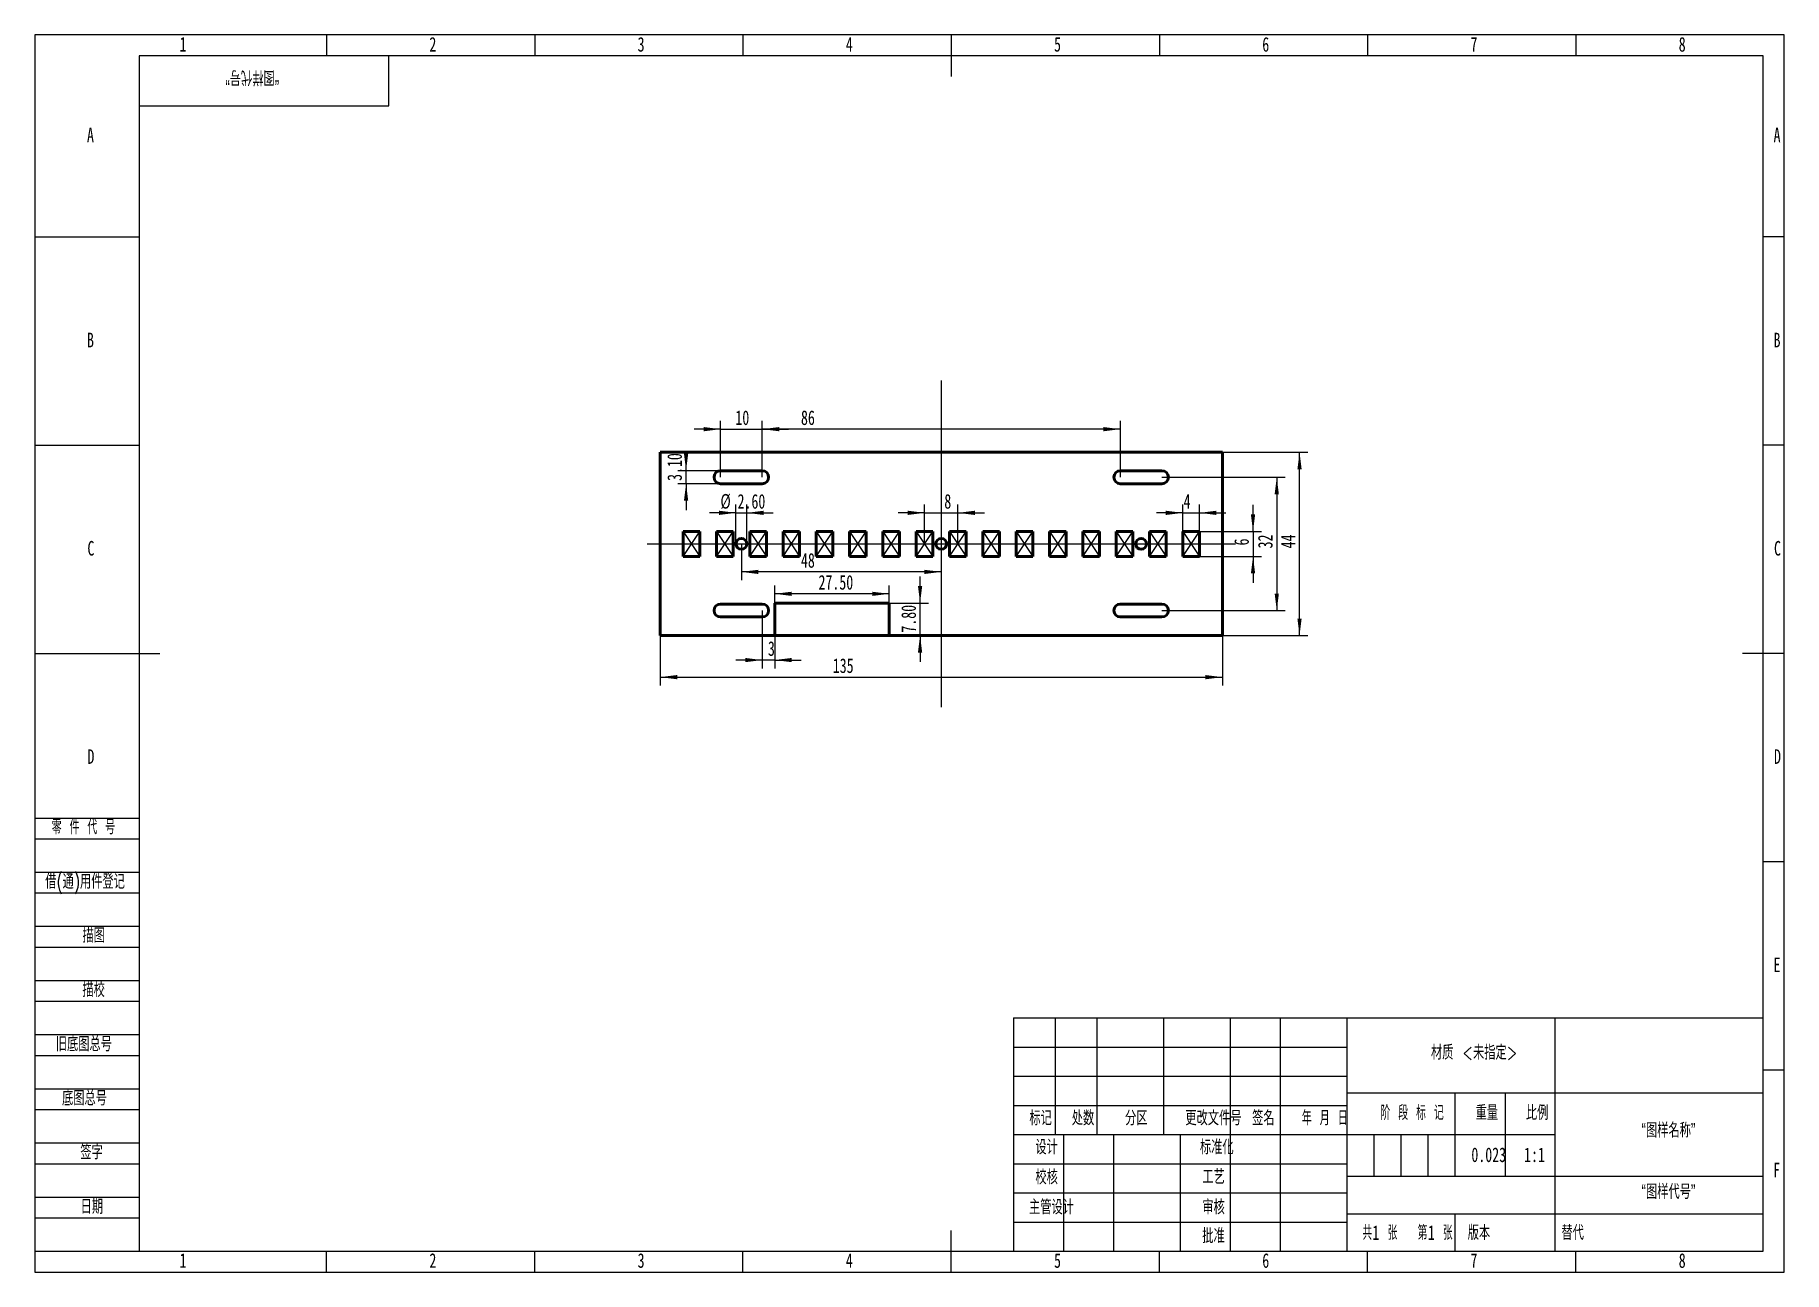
# Model space of a CAD drawing. Header units: millimetres. Extents: x 0 to 420, y 0 to 297.
import ezdxf

# ---------------------------------------------------------------- set-up
doc = ezdxf.new("R2010")
doc.units = ezdxf.units.MM
doc.header["$PDSIZE"] = -1
doc.linetypes.add('CENTERX2', pattern=[20.32, 12.7, -2.54, 2.54, -2.54])
for name, color, linetype in [('10', 7, 'Continuous'), ('5', 7, 'Continuous'), ('9', 7, 'Continuous'), ('SLD-0', 7, 'Continuous')]:
    doc.layers.add(name, color=color, linetype=linetype)
doc.styles.add('SLDTEXTSTYLE0', font='TXT', dxfattribs={"width": 0.7, "bigfont": 'bigfont'})
doc.styles.add('SLDTEXTSTYLE1', font='TXT', dxfattribs={"width": 0.62, "bigfont": 'bigfont'})
doc.styles.add('SLDTEXTSTYLE2', font='TXT', dxfattribs={"width": 0.614286, "bigfont": 'bigfont'})
doc.styles.add('SLDTEXTSTYLE3', font='TXT', dxfattribs={"width": 0.6, "bigfont": 'bigfont'})
doc.styles.add('SLDTEXTSTYLE4', font='TXT', dxfattribs={"width": 0.7})
doc.dimstyles.new('SLDDIMSTYLE0', dxfattribs={"dimtxt": 3.5, "dimasz": 4.08, "dimexe": 0, "dimexo": 0.0625, "dimgap": 0.875, "dimtad": 2, "dimrnd": 1e-09, "dimzin": 12, "dimdsep": 46, "dimtxsty": 'SLDTEXTSTYLE4', "dimsah": 1, "dimcen": 0.09, "dimadec": 0, "dimazin": 3, "dimtfac": 1, "dimtofl": 0, "dimtmove": 0, "dimatfit": 3, "dimfxl": 0, "dimfrac": 2, "dimtolj": 1, "dimtzin": 12, "dimarcsym": 0})
doc.dimstyles.new('SLDDIMSTYLE1', dxfattribs={"dimtxt": 3.5, "dimasz": 4.08, "dimexe": 0, "dimexo": 0.0625, "dimgap": 0.875, "dimtad": 2, "dimrnd": 1e-09, "dimzin": 4, "dimdsep": 46, "dimtxsty": 'SLDTEXTSTYLE4', "dimsah": 1, "dimcen": 0.09, "dimadec": 0, "dimazin": 1, "dimtfac": 1, "dimtmove": 0, "dimatfit": 0, "dimfxl": 0, "dimfrac": 2, "dimtolj": 1, "dimtzin": 12, "dimarcsym": 0})
doc.dimstyles.new('SLDDIMSTYLE2', dxfattribs={"dimtxt": 3.5, "dimasz": 4.08, "dimexe": 0, "dimexo": 0.0625, "dimgap": 0.875, "dimtad": 2, "dimrnd": 1e-09, "dimzin": 12, "dimdsep": 46, "dimtxsty": 'SLDTEXTSTYLE4', "dimsah": 1, "dimcen": 0.09, "dimadec": 0, "dimazin": 3, "dimtfac": 1, "dimtmove": 0, "dimatfit": 0, "dimfxl": 0, "dimfrac": 2, "dimtolj": 1, "dimtzin": 12, "dimarcsym": 0})
doc.dimstyles.new('SLDDIMSTYLE3', dxfattribs={"dimtxt": 3.5, "dimasz": 4.08, "dimexe": 0, "dimexo": 0.0625, "dimgap": 0.875, "dimtad": 2, "dimrnd": 1e-09, "dimzin": 4, "dimdsep": 46, "dimtxsty": 'SLDTEXTSTYLE4', "dimsah": 1, "dimcen": 0.09, "dimadec": 0, "dimazin": 1, "dimtfac": 1, "dimtofl": 0, "dimtmove": 0, "dimatfit": 3, "dimfxl": 0, "dimfrac": 2, "dimtolj": 1, "dimtzin": 12, "dimarcsym": 0})

# ---------------------------------------------------------------- blocks, each defined once
blk = doc.blocks.new('_D')
at = {"layer": '10'}
for p, q in [((285.13, 196.82), (305.66, 196.82)), ((303.66, 152.82), (303.66, 196.82)), ((285.13, 152.82), (305.66, 152.82))]:
    blk.add_line(p, q, dxfattribs=at)
for points in [[(303.66, 196.82), (303.15, 192.74), (304.17, 192.74)], [(303.66, 152.82), (304.17, 156.9), (303.15, 156.9)]]:
    blk.add_solid(points, dxfattribs=at)
at = {"layer": '10', "insert": (299.15, 173.73), "char_height": 3.5, "attachment_point": 1, "rotation": 90, "style": 'SLDTEXTSTYLE4'}
blk.add_mtext('44', dxfattribs=at)
blk = doc.blocks.new('_D_1')
at = {"layer": '10'}
for p, q in [((150.13, 152.82), (150.13, 140.82)), ((285.13, 152.82), (285.13, 140.82)), ((150.13, 142.82), (285.13, 142.82))]:
    blk.add_line(p, q, dxfattribs=at)
for points in [[(150.13, 142.82), (154.21, 142.31), (154.21, 143.33)], [(285.13, 142.82), (281.05, 143.33), (281.05, 142.31)]]:
    blk.add_solid(points, dxfattribs=at)
at = {"layer": '10', "insert": (191.58, 147.33), "char_height": 3.5, "attachment_point": 1, "style": 'SLDTEXTSTYLE4'}
blk.add_mtext('135', dxfattribs=at)
blk = doc.blocks.new('_D_2')
at = {"layer": '10'}
for p, q in [((156.35, 192.37), (156.35, 196.07)), ((164.63, 192.37), (154.35, 192.37)), ((164.63, 189.27), (154.35, 189.27)), ((156.35, 189.27), (156.35, 192.37)), ((156.35, 189.27), (156.35, 182.92))]:
    blk.add_line(p, q, dxfattribs=at)
for points in [[(156.35, 192.37), (156.86, 196.45), (155.84, 196.45)], [(156.35, 189.27), (155.84, 185.19), (156.86, 185.19)]]:
    blk.add_solid(points, dxfattribs=at)
at = {"layer": '10', "insert": (151.84, 189.93), "char_height": 3.5, "attachment_point": 1, "rotation": 90, "style": 'SLDTEXTSTYLE4'}
blk.add_mtext('3.10', dxfattribs=at)
blk = doc.blocks.new('_D_3')
at = {"layer": '10'}
for p, q in [((164.63, 202.36), (158.28, 202.36)), ((164.63, 190.82), (164.63, 204.36)), ((164.63, 202.36), (174.63, 202.36)), ((174.63, 190.82), (174.63, 204.36)), ((174.63, 202.36), (180.98, 202.36))]:
    blk.add_line(p, q, dxfattribs=at)
for points in [[(164.63, 202.36), (160.55, 202.87), (160.55, 201.85)], [(174.63, 202.36), (178.71, 201.85), (178.71, 202.87)]]:
    blk.add_solid(points, dxfattribs=at)
at = {"layer": '10', "insert": (168.19, 206.87), "char_height": 3.5, "attachment_point": 1, "style": 'SLDTEXTSTYLE4'}
blk.add_mtext('10', dxfattribs=at)
blk = doc.blocks.new('_D_4')
at = {"layer": '10'}
for p, q in [((168.33, 182.27), (161.98, 182.27)), ((168.33, 174.82), (168.33, 184.27)), ((168.33, 182.27), (170.93, 182.27)), ((170.93, 174.82), (170.93, 184.27)), ((170.93, 182.27), (177.28, 182.27))]:
    blk.add_line(p, q, dxfattribs=at)
for points in [[(168.33, 182.27), (164.25, 182.78), (164.25, 181.76)], [(170.93, 182.27), (175.01, 181.76), (175.01, 182.78)]]:
    blk.add_solid(points, dxfattribs=at)
at = {"layer": '10', "char_height": 3.5, "attachment_point": 1, "style": 'SLDTEXTSTYLE4'}
for s, insert in [('%%c', (164.6, 186.79)), ('2.60', (168.71, 186.78))]:
    blk.add_mtext(s, dxfattribs=dict(at, insert=insert))
blk = doc.blocks.new('_D_5')
at = {"layer": '10'}
for p, q in [((169.63, 174.82), (169.63, 166.1)), ((217.63, 174.82), (217.63, 166.1)), ((217.63, 168.1), (169.63, 168.1))]:
    blk.add_line(p, q, dxfattribs=at)
for points in [[(169.63, 168.1), (173.71, 167.59), (173.71, 168.6)], [(217.63, 168.1), (213.55, 168.6), (213.55, 167.59)]]:
    blk.add_solid(points, dxfattribs=at)
at = {"layer": '10', "insert": (183.94, 172.61), "char_height": 3.5, "attachment_point": 1, "style": 'SLDTEXTSTYLE4'}
blk.add_mtext('48', dxfattribs=at)
blk = doc.blocks.new('_D_6')
at = {"layer": '10'}
for p, q in [((174.63, 190.82), (174.63, 204.36)), ((260.63, 202.36), (174.63, 202.36)), ((260.63, 190.82), (260.63, 204.36))]:
    blk.add_line(p, q, dxfattribs=at)
for points in [[(174.63, 202.36), (178.71, 201.85), (178.71, 202.87)], [(260.63, 202.36), (256.55, 202.87), (256.55, 201.85)]]:
    blk.add_solid(points, dxfattribs=at)
at = {"layer": '10', "insert": (183.94, 206.87), "char_height": 3.5, "attachment_point": 1, "style": 'SLDTEXTSTYLE4'}
blk.add_mtext('86', dxfattribs=at)
blk = doc.blocks.new('_D_7')
at = {"layer": '10'}
for p, q in [((270.63, 190.82), (300.19, 190.82)), ((298.19, 190.82), (298.19, 158.82)), ((270.63, 158.82), (300.19, 158.82))]:
    blk.add_line(p, q, dxfattribs=at)
for points in [[(298.19, 190.82), (297.68, 186.74), (298.7, 186.74)], [(298.19, 158.82), (298.7, 162.9), (297.68, 162.9)]]:
    blk.add_solid(points, dxfattribs=at)
at = {"layer": '10', "insert": (293.68, 173.73), "char_height": 3.5, "attachment_point": 1, "rotation": 90, "style": 'SLDTEXTSTYLE4'}
blk.add_mtext('32', dxfattribs=at)
blk = doc.blocks.new('_D_8')
at = {"layer": '10'}
for p, q in [((213.63, 182.27), (207.28, 182.27)), ((213.63, 174.82), (213.63, 184.27)), ((213.63, 182.27), (221.63, 182.27)), ((221.63, 174.82), (221.63, 184.27)), ((221.63, 182.27), (227.98, 182.27))]:
    blk.add_line(p, q, dxfattribs=at)
for points in [[(213.63, 182.27), (209.55, 182.78), (209.55, 181.76)], [(221.63, 182.27), (225.71, 181.76), (225.71, 182.78)]]:
    blk.add_solid(points, dxfattribs=at)
at = {"layer": '10', "insert": (218.36, 186.78), "char_height": 3.5, "attachment_point": 1, "style": 'SLDTEXTSTYLE4'}
blk.add_mtext('8', dxfattribs=at)
blk = doc.blocks.new('_D_9')
at = {"layer": '10'}
for p, q in [((292.49, 177.82), (292.49, 184.17)), ((279.63, 177.82), (294.49, 177.82)), ((292.49, 177.82), (292.49, 171.82)), ((279.63, 171.82), (294.49, 171.82)), ((292.49, 171.82), (292.49, 165.47))]:
    blk.add_line(p, q, dxfattribs=at)
for points in [[(292.49, 177.82), (293, 181.9), (291.98, 181.9)], [(292.49, 171.82), (291.98, 167.74), (293, 167.74)]]:
    blk.add_solid(points, dxfattribs=at)
at = {"layer": '10', "insert": (287.98, 174.44), "char_height": 3.5, "attachment_point": 1, "rotation": 90, "style": 'SLDTEXTSTYLE4'}
blk.add_mtext('6', dxfattribs=at)
blk = doc.blocks.new('_D_10')
at = {"layer": '10'}
for p, q in [((275.63, 182.27), (269.28, 182.27)), ((275.63, 177.82), (275.63, 184.27)), ((275.63, 182.27), (279.63, 182.27)), ((279.63, 177.82), (279.63, 184.27)), ((279.63, 182.27), (285.98, 182.27))]:
    blk.add_line(p, q, dxfattribs=at)
for points in [[(275.63, 182.27), (271.55, 182.78), (271.55, 181.76)], [(279.63, 182.27), (283.71, 181.76), (283.71, 182.78)]]:
    blk.add_solid(points, dxfattribs=at)
at = {"layer": '10', "insert": (275.82, 186.78), "char_height": 3.5, "attachment_point": 1, "style": 'SLDTEXTSTYLE4'}
blk.add_mtext('4', dxfattribs=at)
blk = doc.blocks.new('_D_11')
at = {"layer": '10'}
for p, q in [((177.63, 160.62), (177.63, 164.83)), ((205.13, 160.62), (205.13, 164.83)), ((205.13, 162.83), (177.63, 162.83))]:
    blk.add_line(p, q, dxfattribs=at)
for points in [[(177.63, 162.83), (181.71, 162.32), (181.71, 163.33)], [(205.13, 162.83), (201.05, 163.33), (201.05, 162.32)]]:
    blk.add_solid(points, dxfattribs=at)
at = {"layer": '10', "insert": (188.15, 167.34), "char_height": 3.5, "attachment_point": 1, "style": 'SLDTEXTSTYLE4'}
blk.add_mtext('27.50', dxfattribs=at)
blk = doc.blocks.new('_D_12')
at = {"layer": '10'}
for p, q in [((212.54, 160.62), (212.54, 166.97)), ((205.13, 160.62), (214.54, 160.62)), ((212.54, 152.82), (212.54, 160.62)), ((212.54, 152.82), (212.54, 146.47))]:
    blk.add_line(p, q, dxfattribs=at)
for points in [[(212.54, 160.62), (213.05, 164.7), (212.03, 164.7)], [(212.54, 152.82), (212.03, 148.74), (213.05, 148.74)]]:
    blk.add_solid(points, dxfattribs=at)
at = {"layer": '10', "insert": (208.03, 153.51), "char_height": 3.5, "attachment_point": 1, "rotation": 90, "style": 'SLDTEXTSTYLE4'}
blk.add_mtext('7.80', dxfattribs=at)
blk = doc.blocks.new('_D_13')
at = {"layer": '10'}
for p, q in [((174.63, 158.82), (174.63, 144.93)), ((177.63, 152.82), (177.63, 144.93)), ((174.63, 146.93), (168.28, 146.93)), ((177.63, 146.93), (174.63, 146.93)), ((177.63, 146.93), (183.98, 146.93))]:
    blk.add_line(p, q, dxfattribs=at)
for points in [[(174.63, 146.93), (170.55, 147.43), (170.55, 146.42)], [(177.63, 146.93), (181.71, 146.42), (181.71, 147.43)]]:
    blk.add_solid(points, dxfattribs=at)
at = {"layer": '10', "insert": (176, 151.44), "char_height": 3.5, "attachment_point": 1, "style": 'SLDTEXTSTYLE4'}
blk.add_mtext('3', dxfattribs=at)

msp = doc.modelspace()

# ---------------------------------------------------------------- linework, layer by layer
at = {"color": 7, "linetype": 'Continuous'}
for p, q in [((150.125, 152.821), (150.125, 196.821)), ((150.125, 196.821), (285.125, 196.821)), ((285.125, 152.821), (285.125, 196.821)), ((164.625, 192.371), (174.625, 192.371)), ((164.625, 189.271), (174.625, 189.271)), ((270.625, 192.371), (260.625, 192.371)), ((270.625, 189.271), (260.625, 189.271)), ((155.625, 177.821), (159.625, 177.821)), ((155.625, 177.821), (155.625, 171.821)), ((159.625, 177.821), (159.625, 171.821)), ((163.625, 177.821), (167.625, 177.821)), ((163.625, 177.821), (163.625, 171.821)), ((167.625, 177.821), (167.625, 171.821)), ((171.625, 177.821), (175.625, 177.821)), ((171.625, 177.821), (171.625, 171.821)), ((175.625, 177.821), (175.625, 171.821)), ((179.625, 177.821), (183.625, 177.821)), ((179.625, 177.821), (179.625, 171.821)), ((183.625, 177.821), (183.625, 171.821)), ((187.625, 177.821), (191.625, 177.821)), ((187.625, 177.821), (187.625, 171.821)), ((191.625, 177.821), (191.625, 171.821)), ((195.625, 177.821), (199.625, 177.821)), ((195.625, 177.821), (195.625, 171.821)), ((199.625, 177.821), (199.625, 171.821)), ((203.625, 177.821), (207.625, 177.821)), ((203.625, 177.821), (203.625, 171.821)), ((207.625, 177.821), (207.625, 171.821)), ((211.625, 177.821), (215.625, 177.821)), ((211.625, 177.821), (211.625, 171.821)), ((215.625, 177.821), (215.625, 171.821)), ((219.625, 177.821), (223.625, 177.821)), ((219.625, 177.821), (219.625, 171.821)), ((223.625, 177.821), (223.625, 171.821)), ((227.625, 177.821), (231.625, 177.821)), ((227.625, 177.821), (227.625, 171.821)), ((231.625, 177.821), (231.625, 171.821)), ((235.625, 177.821), (239.625, 177.821)), ((235.625, 177.821), (235.625, 171.821)), ((239.625, 177.821), (239.625, 171.821)), ((243.625, 177.821), (247.625, 177.821)), ((243.625, 177.821), (243.625, 171.821)), ((247.625, 177.821), (247.625, 171.821)), ((251.625, 177.821), (255.625, 177.821)), ((251.625, 177.821), (251.625, 171.821)), ((255.625, 177.821), (255.625, 171.821)), ((259.625, 177.821), (263.625, 177.821)), ((259.625, 177.821), (259.625, 171.821)), ((263.625, 177.821), (263.625, 171.821)), ((267.625, 177.821), (271.625, 177.821)), ((267.625, 177.821), (267.625, 171.821)), ((271.625, 177.821), (271.625, 171.821)), ((275.625, 177.821), (279.625, 177.821)), ((275.625, 177.821), (275.625, 171.821)), ((279.625, 177.821), (279.625, 171.821)), ((155.625, 171.821), (159.625, 171.821)), ((163.625, 171.821), (167.625, 171.821)), ((171.625, 171.821), (175.625, 171.821)), ((179.625, 171.821), (183.625, 171.821)), ((187.625, 171.821), (191.625, 171.821)), ((195.625, 171.821), (199.625, 171.821)), ((203.625, 171.821), (207.625, 171.821)), ((211.625, 171.821), (215.625, 171.821)), ((219.625, 171.821), (223.625, 171.821)), ((227.625, 171.821), (231.625, 171.821)), ((235.625, 171.821), (239.625, 171.821)), ((243.625, 171.821), (247.625, 171.821)), ((251.625, 171.821), (255.625, 171.821)), ((259.625, 171.821), (263.625, 171.821)), ((267.625, 171.821), (271.625, 171.821)), ((275.625, 171.821), (279.625, 171.821)), ((164.625, 160.371), (174.625, 160.371)), ((270.625, 160.371), (260.625, 160.371)), ((164.625, 157.271), (174.625, 157.271)), ((270.625, 157.271), (260.625, 157.271)), ((150.125, 152.821), (285.125, 152.821))]:
    msp.add_line(p, q, dxfattribs=at)
at = {"color": 7, "linetype": 'Continuous', "lineweight": 50}
for p, q in [((150.125, 196.821), (150.125, 152.821)), ((285.125, 196.821), (150.125, 196.821)), ((285.125, 152.821), (285.125, 196.821)), ((174.625, 192.371), (164.625, 192.371)), ((164.625, 189.271), (174.625, 189.271)), ((270.625, 192.371), (260.625, 192.371)), ((260.625, 189.271), (270.625, 189.271)), ((155.625, 177.821), (155.625, 171.821)), ((159.625, 177.821), (155.625, 177.821)), ((159.625, 171.821), (159.625, 177.821)), ((163.625, 177.821), (163.625, 171.821)), ((167.625, 177.821), (163.625, 177.821)), ((167.625, 171.821), (167.625, 177.821)), ((171.625, 177.821), (171.625, 171.821)), ((175.625, 177.821), (171.625, 177.821)), ((175.625, 171.821), (175.625, 177.821)), ((179.625, 177.821), (179.625, 171.821)), ((183.625, 177.821), (179.625, 177.821)), ((183.625, 171.821), (183.625, 177.821)), ((187.625, 177.821), (187.625, 171.821)), ((191.625, 177.821), (187.625, 177.821)), ((191.625, 171.821), (191.625, 177.821)), ((195.625, 177.821), (195.625, 171.821)), ((199.625, 177.821), (195.625, 177.821)), ((199.625, 171.821), (199.625, 177.821)), ((203.625, 177.821), (203.625, 171.821)), ((207.625, 177.821), (203.625, 177.821)), ((207.625, 171.821), (207.625, 177.821)), ((211.625, 177.821), (211.625, 171.821)), ((215.625, 177.821), (211.625, 177.821)), ((215.625, 171.821), (215.625, 177.821)), ((219.625, 177.821), (219.625, 171.821)), ((223.625, 177.821), (219.625, 177.821)), ((223.625, 171.821), (223.625, 177.821)), ((227.625, 177.821), (227.625, 171.821)), ((231.625, 177.821), (227.625, 177.821)), ((231.625, 171.821), (231.625, 177.821)), ((235.625, 177.821), (235.625, 171.821)), ((239.625, 177.821), (235.625, 177.821)), ((239.625, 171.821), (239.625, 177.821)), ((243.625, 177.821), (243.625, 171.821)), ((247.625, 177.821), (243.625, 177.821)), ((247.625, 171.821), (247.625, 177.821)), ((251.625, 177.821), (251.625, 171.821)), ((255.625, 177.821), (251.625, 177.821)), ((255.625, 171.821), (255.625, 177.821)), ((259.625, 177.821), (259.625, 171.821)), ((263.625, 177.821), (259.625, 177.821)), ((263.625, 171.821), (263.625, 177.821)), ((267.625, 177.821), (267.625, 171.821)), ((271.625, 177.821), (267.625, 177.821)), ((271.625, 171.821), (271.625, 177.821)), ((275.625, 177.821), (275.625, 171.821)), ((279.625, 177.821), (275.625, 177.821)), ((279.625, 171.821), (279.625, 177.821)), ((155.625, 171.821), (159.625, 171.821)), ((163.625, 171.821), (167.625, 171.821)), ((171.625, 171.821), (175.625, 171.821)), ((179.625, 171.821), (183.625, 171.821)), ((187.625, 171.821), (191.625, 171.821)), ((195.625, 171.821), (199.625, 171.821)), ((203.625, 171.821), (207.625, 171.821)), ((211.625, 171.821), (215.625, 171.821)), ((219.625, 171.821), (223.625, 171.821)), ((227.625, 171.821), (231.625, 171.821)), ((235.625, 171.821), (239.625, 171.821)), ((243.625, 171.821), (247.625, 171.821)), ((251.625, 171.821), (255.625, 171.821)), ((259.625, 171.821), (263.625, 171.821)), ((267.625, 171.821), (271.625, 171.821)), ((275.625, 171.821), (279.625, 171.821)), ((174.625, 160.371), (164.625, 160.371)), ((205.125, 160.621), (177.625, 160.621)), ((177.625, 160.621), (177.625, 152.821)), ((205.125, 152.821), (205.125, 160.621)), ((270.625, 160.371), (260.625, 160.371)), ((164.625, 157.271), (174.625, 157.271)), ((260.625, 157.271), (270.625, 157.271)), ((150.125, 152.821), (177.625, 152.821)), ((177.625, 152.821), (205.125, 152.821)), ((205.125, 152.821), (285.125, 152.821))]:
    msp.add_line(p, q, dxfattribs=at)
at = {"color": 7, "linetype": 'CENTERX2'}
for p, q in [((155.625, 177.821), (159.625, 171.821)), ((155.625, 171.821), (159.625, 177.821)), ((163.625, 177.821), (167.625, 171.821)), ((163.625, 171.821), (167.625, 177.821)), ((171.625, 177.821), (175.625, 171.821)), ((171.625, 171.821), (175.625, 177.821)), ((179.625, 177.821), (183.625, 171.821)), ((179.625, 171.821), (183.625, 177.821)), ((187.625, 177.821), (191.625, 171.821)), ((187.625, 171.821), (191.625, 177.821)), ((195.625, 177.821), (199.625, 171.821)), ((195.625, 171.821), (199.625, 177.821)), ((203.625, 177.821), (207.625, 171.821)), ((203.625, 171.821), (207.625, 177.821)), ((211.625, 177.821), (215.625, 171.821)), ((211.625, 171.821), (215.625, 177.821)), ((219.625, 177.821), (223.625, 171.821)), ((219.625, 171.821), (223.625, 177.821)), ((227.625, 177.821), (231.625, 171.821)), ((227.625, 171.821), (231.625, 177.821)), ((235.625, 177.821), (239.625, 171.821)), ((235.625, 171.821), (239.625, 177.821)), ((243.625, 177.821), (247.625, 171.821)), ((243.625, 171.821), (247.625, 177.821)), ((251.625, 177.821), (255.625, 171.821)), ((251.625, 171.821), (255.625, 177.821)), ((259.625, 177.821), (263.625, 171.821)), ((259.625, 171.821), (263.625, 177.821)), ((267.625, 177.821), (271.625, 171.821)), ((267.625, 171.821), (271.625, 177.821)), ((275.625, 177.821), (279.625, 171.821)), ((275.625, 171.821), (279.625, 177.821))]:
    msp.add_line(p, q, dxfattribs=at)
at = {"color": 7, "linetype": 'Continuous'}
for centre in [(169.625, 174.821), (217.625, 174.821), (265.625, 174.821)]:
    msp.add_circle(centre, 1.3, dxfattribs=at)
at = {"color": 7, "linetype": 'Continuous', "lineweight": 50}
for centre in [(169.625, 174.821), (217.625, 174.821), (265.625, 174.821)]:
    msp.add_circle(centre, 1.3, dxfattribs=at)
at = {"color": 7, "linetype": 'Continuous'}
for centre, start, end in [((164.625, 190.821), 90, 270), ((174.625, 190.821), 270, 90), ((260.625, 190.821), 90, 270), ((270.625, 190.821), 270, 90), ((164.625, 158.821), 90, 270), ((174.625, 158.821), 270, 90), ((260.625, 158.821), 90, 270), ((270.625, 158.821), 270, 90)]:
    msp.add_arc(centre, 1.55, start, end, dxfattribs=at)
at = {"color": 7, "linetype": 'Continuous', "lineweight": 50}
for centre, start, end in [((164.625, 190.821), 90, 270), ((174.625, 190.821), 270, 90), ((260.625, 190.821), 90, 270), ((270.625, 190.821), 270, 90), ((164.625, 158.821), 90, 270), ((174.625, 158.821), 270, 90), ((260.625, 158.821), 90, 270), ((270.625, 158.821), 270, 90)]:
    msp.add_arc(centre, 1.55, start, end, dxfattribs=at)
at = {"color": 7, "linetype": 'Continuous'}
for p in [(157.625, 174.821), (165.625, 174.821), (173.625, 174.821), (181.625, 174.821), (189.625, 174.821), (197.625, 174.821), (205.625, 174.821), (213.625, 174.821), (221.625, 174.821), (229.625, 174.821), (237.625, 174.821), (245.625, 174.821), (253.625, 174.821), (261.625, 174.821), (269.625, 174.821), (277.625, 174.821)]:
    msp.add_point(p, dxfattribs=at)
at = {"layer": '10'}
for p, q in [((217.625, 214.01), (217.625, 135.632)), ((146.992, 174.821), (288.258, 174.821))]:
    msp.add_line(p, q, dxfattribs=at)
at = {"layer": '10', "color": 7}
for p, q in [((0, 109), (25, 109)), ((0, 104), (25, 104)), ((0, 96), (25, 96)), ((0, 91), (25, 91)), ((0, 83), (25, 83)), ((0, 78), (25, 78)), ((0, 70), (25, 70)), ((0, 65), (25, 65)), ((0, 57), (25, 57)), ((0, 52), (25, 52)), ((235, 54), (315, 54)), ((235, 47), (315, 47)), ((0, 44), (25, 44)), ((0, 39), (25, 39)), ((0, 31), (25, 31)), ((0, 26), (25, 26)), ((0, 18), (25, 18)), ((0, 13), (25, 13))]:
    msp.add_line(p, q, dxfattribs=at)
at = {"layer": '10', "color": 7, "lineweight": 25}
for p, q in [((245, 61), (245, 33)), ((255, 61), (255, 33)), ((271, 61), (271, 33)), ((287, 61), (287, 5)), ((299, 61), (299, 5)), ((315, 61), (315, 5)), ((365, 61), (365, 33)), ((315, 43), (415, 43)), ((340.986, 43), (340.986, 23)), ((353, 43), (353, 23)), ((235, 40), (315, 40)), ((235, 33), (365, 33)), ((247, 33), (247, 5)), ((259, 33), (259, 5)), ((275, 33), (275, 5)), ((365, 33), (365, 5)), ((235, 26), (315, 26)), ((315, 23), (415, 23)), ((235, 19), (315, 19)), ((315, 14), (415, 14)), ((235, 12), (315, 12))]:
    msp.add_line(p, q, dxfattribs=at)
at = {"layer": '10'}
msp.add_point((217.625, 174.821), dxfattribs=at)
msp.add_point((217.625, 174.821), dxfattribs=at)
at = {"layer": '5'}
for p, q in [((70, 297), (70, 292)), ((120, 297), (120, 292)), ((170, 297), (170, 292)), ((270, 297), (270, 292)), ((320, 297), (320, 292)), ((370, 297), (370, 292)), ((0, 248.5), (25, 248.5)), ((420, 248.5), (415, 248.5)), ((0, 198.5), (25, 198.5)), ((420, 198.5), (415, 198.5)), ((420, 98.5), (415, 98.5)), ((420, 48.5), (415, 48.5)), ((70, 0), (70, 5)), ((120, 0), (120, 5)), ((170, 0), (170, 5)), ((270, 0), (270, 5)), ((320, 0), (320, 5)), ((370, 0), (370, 5))]:
    msp.add_line(p, q, dxfattribs=at)
at = {"layer": '5', "lineweight": 25}
for p, q in [((220, 297), (220, 287)), ((0, 148.5), (30, 148.5)), ((420, 148.5), (410, 148.5)), ((220, 0), (220, 10))]:
    msp.add_line(p, q, dxfattribs=at)
at = {"layer": '5', "color": 7, "lineweight": 25}
for p, q in [((415, 292), (25, 292)), ((25, 292), (25, 5)), ((85, 280), (85, 292)), ((415, 5), (415, 292)), ((25, 280), (85, 280)), ((235, 61), (415, 61)), ((235, 61), (235, 5)), ((0, 5), (415, 5))]:
    msp.add_line(p, q, dxfattribs=at)
at = {"layer": '9', "color": 7}
for p, q in [((420, 297), (0, 297)), ((0, 297), (0, 0)), ((420, 148.5), (420, 297)), ((420, 0), (420, 148.5)), ((0, 0), (420, 0))]:
    msp.add_line(p, q, dxfattribs=at)
at = {"layer": 'SLD-0'}
for p, q in [((321.5, 33), (321.5, 23)), ((328, 33), (328, 23)), ((334.5, 33), (334.5, 23))]:
    msp.add_line(p, q, dxfattribs=at)
at = {"layer": 'SLD-0', "lineweight": 25}
msp.add_line((340.986, 14), (340.986, 5), dxfattribs=at)

# ---------------------------------------------------------------- texts
at = {"layer": '10', "char_height": 3.5}
for s, insert, attachment_point, style in [('1', (35.544, 296.509), 2, 'SLDTEXTSTYLE4'), ('2', (95.544, 296.509), 2, 'SLDTEXTSTYLE4'), ('3', (145.544, 296.509), 2, 'SLDTEXTSTYLE4'), ('4', (195.544, 296.509), 2, 'SLDTEXTSTYLE4'), ('5', (245.544, 296.509), 2, 'SLDTEXTSTYLE4'), ('6', (295.547, 296.509), 2, 'SLDTEXTSTYLE4'), ('7', (345.547, 296.509), 2, 'SLDTEXTSTYLE4'), ('8', (395.547, 296.509), 2, 'SLDTEXTSTYLE4'), ('A', (13.32, 274.759), 2, 'SLDTEXTSTYLE4'), ('A', (418.32, 274.759), 2, 'SLDTEXTSTYLE4'), ('B', (13.32, 225.509), 2, 'SLDTEXTSTYLE4'), ('B', (418.32, 225.509), 2, 'SLDTEXTSTYLE4'), ('C', (13.427, 175.509), 2, 'SLDTEXTSTYLE4'), ('C', (418.427, 175.509), 2, 'SLDTEXTSTYLE4'), ('D', (13.43, 125.509), 2, 'SLDTEXTSTYLE4'), ('D', (418.43, 125.509), 2, 'SLDTEXTSTYLE4'), ('E', (418.318, 75.509), 2, 'SLDTEXTSTYLE4'), ('\\M+18DDE质 <\\M+196A2\\M+18E77\\M+192E8>', (345.581, 54.481), 2, 'SLDTEXTSTYLE0'), ('\\M+18167图样\\M+196BC\\M+18FCC\\M+18168', (392.25, 35.791), 2, 'SLDTEXTSTYLE0'), ('0.023', (349.093, 29.905), 2, 'SLDTEXTSTYLE4'), ('1:1', (360.084, 29.905), 2, 'SLDTEXTSTYLE4'), ('F', (418.224, 26.259), 2, 'SLDTEXTSTYLE4'), ('\\M+18167图样\\M+191E3\\M+18D86\\M+18168', (392.253, 21.05), 2, 'SLDTEXTSTYLE0'), ('1', (321.142, 11.201), 1, 'SLDTEXTSTYLE4'), ('1', (334.479, 11.201), 1, 'SLDTEXTSTYLE4'), ('1', (35.544, 4.509), 2, 'SLDTEXTSTYLE4'), ('2', (95.544, 4.509), 2, 'SLDTEXTSTYLE4'), ('3', (145.544, 4.509), 2, 'SLDTEXTSTYLE4'), ('4', (195.544, 4.509), 2, 'SLDTEXTSTYLE4'), ('5', (245.544, 4.509), 2, 'SLDTEXTSTYLE4'), ('6', (295.547, 4.509), 2, 'SLDTEXTSTYLE4'), ('7', (345.547, 4.509), 2, 'SLDTEXTSTYLE4'), ('8', (395.547, 4.509), 2, 'SLDTEXTSTYLE4')]:
    msp.add_mtext(s, dxfattribs=dict(at, insert=insert, attachment_point=attachment_point, style=style))
at = {"layer": '10', "color": 7, "char_height": 3.5}
for s, insert, attachment_point, style in [('\\M+197EB \\M+18C8F \\M+191E3 \\M+18D86', (4.023, 108.595), 1, 'SLDTEXTSTYLE2'), ('\\M+18ED8(\\M+192CA)\\M+19770\\M+18C8F\\M+1936F记', (2.474, 95.499), 1, 'SLDTEXTSTYLE0'), ('\\M+19560图', (14.111, 82.553), 2, 'SLDTEXTSTYLE0'), ('\\M+19560\\M+18D5A', (14.079, 69.517), 2, 'SLDTEXTSTYLE0'), ('\\M+18B8C\\M+192EA图总\\M+18D86', (5, 56.488), 1, 'SLDTEXTSTYLE0'), ('\\M+192EA图总\\M+18D86', (6.5, 43.486), 1, 'SLDTEXTSTYLE0'), ('标记', (241.492, 38.717), 2, 'SLDTEXTSTYLE0'), ('处\\M+19094', (251.667, 38.717), 2, 'SLDTEXTSTYLE0'), ('\\M+195AA\\M+18BE6', (264.464, 38.717), 2, 'SLDTEXTSTYLE0'), ('\\M+18D58\\M+189FC\\M+195B6\\M+18C8F\\M+18D86', (282.982, 38.717), 2, 'SLDTEXTSTYLE0'), ('签\\M+196BC', (294.968, 38.717), 2, 'SLDTEXTSTYLE0'), ('\\M+1944E \\M+18C8E \\M+193FA', (309.713, 38.717), 2, 'SLDTEXTSTYLE1'), ('阶 \\M+19269 标 记', (330.688, 39.994), 2, 'SLDTEXTSTYLE2'), ('\\M+18F64\\M+197CA', (348.632, 39.994), 2, 'SLDTEXTSTYLE0'), ('\\M+194E4\\M+197E1', (360.723, 39.994), 2, 'SLDTEXTSTYLE0'), ('签\\M+18E9A', (13.585, 30.537), 2, 'SLDTEXTSTYLE0'), ('设计', (242.932, 31.734), 2, 'SLDTEXTSTYLE0'), ('标\\M+18F79\\M+189BB', (283.793, 31.734), 2, 'SLDTEXTSTYLE0'), ('\\M+18D5A\\M+18A6A', (242.931, 24.556), 2, 'SLDTEXTSTYLE0'), ('\\M+18D48艺', (283.016, 24.599), 2, 'SLDTEXTSTYLE0'), ('\\M+193FA\\M+18AFA', (13.662, 17.437), 2, 'SLDTEXTSTYLE0'), ('\\M+18EE5\\M+18AC7设计', (244.093, 17.33), 2, 'SLDTEXTSTYLE0'), ('审\\M+18A6A', (283.016, 17.33), 2, 'SLDTEXTSTYLE0'), ('\\M+194E1\\M+18F79', (282.998, 10.441), 2, 'SLDTEXTSTYLE0'), ('\\M+18BA4  张', (322.959, 11.201), 2, 'SLDTEXTSTYLE3'), ('\\M+191E6  张', (336.223, 11.201), 2, 'SLDTEXTSTYLE3'), ('\\M+194C5\\M+1967B', (346.742, 11.201), 2, 'SLDTEXTSTYLE0')]:
    msp.add_mtext(s, dxfattribs=dict(at, insert=insert, attachment_point=attachment_point, style=style))
at = {"layer": 'SLD-0', "insert": (52.178, 285.023), "char_height": 3.5, "attachment_point": 2, "rotation": 180, "style": 'SLDTEXTSTYLE0'}
msp.add_mtext('\\M+18167图样\\M+191E3\\M+18D86\\M+18168', dxfattribs=at)
at = {"layer": 'SLD-0', "insert": (366.561, 11.201), "char_height": 3.5, "attachment_point": 1, "style": 'SLDTEXTSTYLE0'}
msp.add_mtext('\\M+191D6\\M+191E3', dxfattribs=at)

# ---------------------------------------------------------------- dimensions: what is measured, and where the dimension line sits
at = {"layer": '10'}
for base, p1, p2, dimstyle, picture, middle in [((174.625, 202.357), (164.625, 190.821), (174.625, 190.821), 'SLDDIMSTYLE2', '_D_3', (169.723, 202.357)), ((174.625, 202.357), (260.625, 190.821), (174.625, 190.821), 'SLDDIMSTYLE0', '_D_6', (185.47, 202.357)), ((279.625, 182.267), (275.625, 177.821), (279.625, 177.821), 'SLDDIMSTYLE2', '_D_10', (276.589, 182.267)), ((169.625, 168.097), (217.625, 174.821), (169.625, 174.821), 'SLDDIMSTYLE0', '_D_5', (185.47, 168.097)), ((177.625, 162.826), (205.125, 160.621), (177.625, 160.621), 'SLDDIMSTYLE3', '_D_11', (191.984, 162.826)), ((174.625, 146.927), (177.625, 152.821), (174.625, 158.821), 'SLDDIMSTYLE2', '_D_13', (176.766, 146.927)), ((285.125, 142.821), (150.125, 152.821), (285.125, 152.821), 'SLDDIMSTYLE0', '_D_1', (193.886, 142.821))]:
    dim = msp.add_linear_dim(base=base, p1=p1, p2=p2, dimstyle=dimstyle, dxfattribs=at)
    dim.commit()
    dim.dimension.update_dxf_attribs({"geometry": picture, "text_midpoint": middle, "dimtype": 160})
for base, p1, p2, angle, dimstyle, picture, middle in [((156.35, 192.371), (164.625, 189.271), (164.625, 192.371), 90, 'SLDDIMSTYLE1', '_D_2', (156.35, 193.004)), ((303.663, 196.821), (285.125, 152.821), (285.125, 196.821), 90, 'SLDDIMSTYLE0', '_D', (303.663, 175.268)), ((298.193, 158.821), (270.625, 190.821), (270.625, 158.821), 90, 'SLDDIMSTYLE0', '_D_7', (298.193, 175.268)), ((221.625, 182.267), (213.625, 174.821), (221.625, 174.821), 0, 'SLDDIMSTYLE2', '_D_8', (219.126, 182.267)), ((292.488, 171.821), (279.625, 177.821), (279.625, 171.821), 90, 'SLDDIMSTYLE2', '_D_9', (292.488, 175.204)), ((212.539, 160.621), (150.125, 152.821), (205.125, 160.621), 90, 'SLDDIMSTYLE1', '_D_12', (212.539, 156.58))]:
    dim = msp.add_linear_dim(base=base, p1=p1, p2=p2, angle=angle, dimstyle=dimstyle, dxfattribs=at)
    dim.commit()
    dim.dimension.update_dxf_attribs({"geometry": picture, "text_midpoint": middle, "dimtype": 160})
dim = msp.add_linear_dim(base=(170.925, 182.267), p1=(168.325, 174.821), p2=(170.925, 174.821), text='%%c<>', dimstyle='SLDDIMSTYLE1', dxfattribs=at)
dim.commit()
dim.dimension.update_dxf_attribs({"geometry": '_D_4', "text_midpoint": (169.723, 182.267), "dimtype": 160})

doc.saveas('drawing.dxf')
